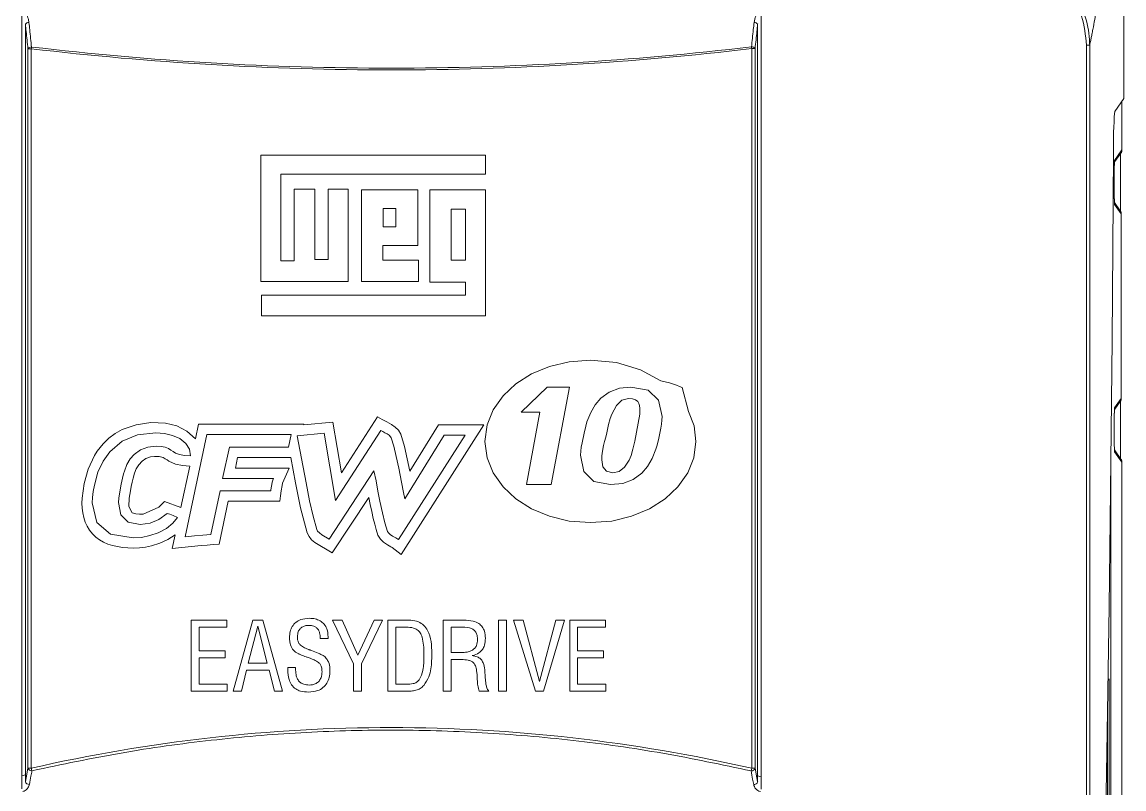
# Model space of a CAD drawing. Header units: millimetres. Extents: x 32696 to 36207, y 16706 to 17911.
# Drawn here: x 35815.4 to 35960.8, y 17546.7 to 17647.9 of the extents above; entities that cross this region are included whole.
import ezdxf

# ---------------------------------------------------------------- set-up
doc = ezdxf.new("R2010")
doc.units = ezdxf.units.MM
doc.header["$LTSCALE"] = 0.1
doc.layers.get('0').update_dxf_attribs({"lineweight": 20})

# ---------------------------------------------------------------- blocks, each defined once
blk = doc.blocks.new('CFW-10')
at = {"lineweight": 9}
for p, q in [((37302.018, 17472.759), (37302.018, 17467.426)), ((37271.968, 17448.594), (37271.968, 17469.748)), ((37292.122, 17469.753), (37292.122, 17448.591)), ((37272.06, 17469.445), (37272.06, 17448.789)), ((37292.03, 17448.786), (37292.03, 17469.45)), ((37272.13, 17468.779), (37272.222, 17468.779)), ((37272.13, 17449.16), (37272.13, 17468.779)), ((37272.222, 17468.779), (37272.222, 17449.16)), ((37291.868, 17468.784), (37291.96, 17468.784)), ((37291.868, 17449.157), (37291.868, 17468.784)), ((37291.96, 17468.784), (37291.96, 17449.157)), ((37300.996, 17445.502), (37300.996, 17468.877)), ((37301.084, 17468.877), (37301.084, 17445.502)), ((37302.018, 17467.426), (37301.767, 17467.07)), ((37284.612, 17465.875), (37278.483, 17465.875)), ((37278.483, 17465.875), (37278.483, 17462.434)), ((37284.612, 17465.362), (37284.612, 17465.875)), ((37301.763, 17465.733), (37301.964, 17466.018)), ((37301.774, 17465.701), (37301.937, 17465.932)), ((37301.927, 17464.35), (37301.927, 17465.917)), ((37279.03, 17465.362), (37284.612, 17465.362)), ((37279.03, 17462.999), (37279.03, 17465.362)), ((37301.755, 17464.856), (37301.755, 17465.413)), ((37301.755, 17465.413), (37301.755, 17465.413)), ((37301.755, 17464.856), (37301.755, 17465.413)), ((37279.955, 17464.951), (37279.39, 17464.951)), ((37279.39, 17464.951), (37279.39, 17462.999)), ((37279.955, 17463.033), (37279.955, 17464.951)), ((37280.862, 17464.951), (37280.315, 17464.951)), ((37280.315, 17464.951), (37280.315, 17463.033)), ((37280.862, 17462.434), (37280.862, 17464.951)), ((37282.763, 17464.934), (37281.222, 17464.934)), ((37281.222, 17464.934), (37281.222, 17462.434)), ((37282.763, 17463.41), (37282.763, 17464.934)), ((37284.612, 17464.934), (37283.088, 17464.934)), ((37283.088, 17464.934), (37283.088, 17462.417)), ((37284.612, 17461.492), (37284.612, 17464.934)), ((37301.755, 17464.856), (37301.755, 17464.856)), ((37301.919, 17464.363), (37301.759, 17464.589)), ((37281.821, 17464.42), (37281.821, 17463.924)), ((37282.164, 17464.42), (37281.821, 17464.42)), ((37282.164, 17463.924), (37282.164, 17464.42)), ((37283.67, 17464.403), (37283.67, 17463.016)), ((37284.064, 17464.403), (37283.67, 17464.403)), ((37284.064, 17463.016), (37284.064, 17464.403)), ((37301.946, 17464.276), (37301.763, 17464.536)), ((37301.946, 17464.276), (37301.946, 17459.243)), ((37281.821, 17463.924), (37282.164, 17463.924)), ((37281.804, 17463.41), (37282.763, 17463.41)), ((37281.804, 17463.016), (37281.804, 17463.41)), ((37279.39, 17462.999), (37279.03, 17462.999)), ((37280.315, 17463.033), (37279.955, 17463.033)), ((37282.78, 17463.016), (37281.804, 17463.016)), ((37282.78, 17462.434), (37282.78, 17463.016)), ((37283.67, 17463.016), (37284.064, 17463.016)), ((37278.483, 17462.434), (37280.862, 17462.434)), ((37281.222, 17462.434), (37282.78, 17462.434)), ((37283.088, 17462.417), (37284.064, 17462.417)), ((37284.064, 17462.417), (37284.064, 17462.057)), ((37284.064, 17462.057), (37278.5, 17462.057)), ((37278.5, 17462.057), (37278.5, 17461.492)), ((37278.5, 17461.492), (37284.612, 17461.492)), ((37286.353, 17460.116), (37285.864, 17459.911)), ((37286.892, 17460.245), (37286.353, 17460.116)), ((37287.471, 17460.291), (37286.892, 17460.245)), ((37288.183, 17460.222), (37287.471, 17460.291)), ((37288.831, 17460.026), (37288.183, 17460.222)), ((37285.864, 17459.911), (37285.438, 17459.64)), ((37289.392, 17459.722), (37288.831, 17460.026)), ((37285.438, 17459.64), (37285.086, 17459.312)), ((37286.288, 17459.554), (37285.577, 17458.871)), ((37286.288, 17459.554), (37286.896, 17459.554)), ((37286.896, 17459.554), (37286.402, 17456.892)), ((37288.258, 17459.52), (37287.983, 17459.418)), ((37288.575, 17459.554), (37288.258, 17459.52)), ((37289.047, 17459.465), (37288.575, 17459.554)), ((37289.33, 17459.199), (37289.047, 17459.465)), ((37289.508, 17459.698), (37289.392, 17459.722)), ((37289.624, 17459.668), (37289.508, 17459.698)), ((37289.737, 17459.636), (37289.624, 17459.668)), ((37289.818, 17459.606), (37289.737, 17459.636)), ((37289.896, 17459.573), (37289.818, 17459.606)), ((37289.974, 17459.537), (37289.896, 17459.573)), ((37290.148, 17458.885), (37289.974, 17459.537)), ((37285.086, 17459.312), (37284.82, 17458.935)), ((37287.749, 17459.248), (37287.601, 17459.073)), ((37287.983, 17459.418), (37287.749, 17459.248)), ((37288.176, 17459.054), (37288.33, 17459.197)), ((37288.33, 17459.197), (37288.511, 17459.244)), ((37288.511, 17459.244), (37288.616, 17459.235)), ((37288.616, 17459.235), (37288.698, 17459.206)), ((37288.698, 17459.206), (37288.759, 17459.157)), ((37288.759, 17459.157), (37288.788, 17459.108)), ((37288.788, 17459.108), (37288.759, 17459.157)), ((37289.424, 17458.754), (37289.33, 17459.199)), ((37301.763, 17458.983), (37301.946, 17459.243)), ((37301.927, 17457.602), (37301.927, 17459.169)), ((37284.82, 17458.935), (37284.652, 17458.519)), ((37285.577, 17458.871), (37286.092, 17458.871)), ((37286.092, 17458.871), (37285.724, 17456.892)), ((37287.476, 17458.857), (37287.374, 17458.602)), ((37287.601, 17459.073), (37287.476, 17458.857)), ((37288.049, 17458.815), (37288.176, 17459.054)), ((37288.788, 17459.108), (37288.806, 17459.047)), ((37288.806, 17459.047), (37288.788, 17459.108)), ((37288.806, 17459.047), (37288.814, 17458.973)), ((37288.814, 17458.973), (37288.814, 17458.812)), ((37290.297, 17458.492), (37290.148, 17458.885)), ((37301.774, 17458.951), (37301.919, 17459.156)), ((37275.478, 17458.585), (37275.079, 17458.527)), ((37275.882, 17458.569), (37275.478, 17458.585)), ((37276.19, 17458.492), (37275.882, 17458.569)), ((37280.441, 17458.595), (37279.654, 17458.525)), ((37280.677, 17457.217), (37280.441, 17458.595)), ((37281.662, 17458.739), (37280.677, 17457.217)), ((37281.789, 17458.671), (37281.662, 17458.739)), ((37281.917, 17458.601), (37281.789, 17458.671)), ((37282.044, 17458.53), (37281.917, 17458.601)), ((37287.374, 17458.602), (37287.344, 17458.488)), ((37287.964, 17458.53), (37288.009, 17458.699)), ((37288.009, 17458.699), (37288.049, 17458.815)), ((37288.814, 17458.812), (37288.678, 17458.082)), ((37289.408, 17458.539), (37289.42, 17458.647)), ((37289.42, 17458.647), (37289.424, 17458.754)), ((37301.755, 17458.106), (37301.755, 17458.663)), ((37301.755, 17458.663), (37301.755, 17458.663)), ((37301.755, 17458.106), (37301.755, 17458.663)), ((37274.509, 17458.285), (37274.338, 17458.157)), ((37274.698, 17458.394), (37274.509, 17458.285)), ((37275.079, 17458.527), (37274.698, 17458.394)), ((37275.614, 17458.307), (37275.116, 17458.249)), ((37275.857, 17458.29), (37275.614, 17458.307)), ((37276.076, 17458.236), (37275.857, 17458.29)), ((37276.467, 17458.353), (37276.19, 17458.492)), ((37277.011, 17458.262), (37276.42, 17455.471)), ((37276.699, 17458.138), (37276.467, 17458.353)), ((37276.784, 17458.542), (37276.699, 17458.138)), ((37279.657, 17458.542), (37276.784, 17458.542)), ((37279.313, 17458.262), (37277.011, 17458.262)), ((37279.24, 17457.915), (37279.313, 17458.262)), ((37280.209, 17458.293), (37279.475, 17458.227)), ((37279.654, 17458.525), (37279.657, 17458.542)), ((37279.657, 17458.542), (37279.654, 17458.525)), ((37280.522, 17456.461), (37280.209, 17458.293)), ((37281.756, 17458.37), (37280.522, 17456.461)), ((37281.812, 17458.34), (37281.756, 17458.37)), ((37281.756, 17458.37), (37281.812, 17458.34)), ((37281.867, 17458.308), (37281.812, 17458.34)), ((37281.812, 17458.34), (37281.867, 17458.308)), ((37281.923, 17458.276), (37281.867, 17458.308)), ((37281.867, 17458.308), (37281.923, 17458.276)), ((37281.979, 17458.238), (37281.923, 17458.276)), ((37282.149, 17458.459), (37282.044, 17458.53)), ((37282.234, 17458.375), (37282.149, 17458.459)), ((37282.299, 17458.267), (37282.234, 17458.375)), ((37282.398, 17457.935), (37282.299, 17458.267)), ((37282.312, 17454.986), (37284.56, 17458.525)), ((37283.324, 17458.525), (37282.543, 17457.257)), ((37284.56, 17458.525), (37283.324, 17458.525)), ((37284.652, 17458.519), (37284.594, 17458.073)), ((37287.3, 17458.298), (37287.242, 17458.031)), ((37287.344, 17458.488), (37287.3, 17458.298)), ((37287.885, 17458.19), (37287.913, 17458.308)), ((37287.913, 17458.308), (37287.964, 17458.53)), ((37289.331, 17458.16), (37289.388, 17458.428)), ((37289.388, 17458.428), (37289.408, 17458.539)), ((37290.348, 17458.073), (37290.297, 17458.492)), ((37274.18, 17458.007), (37274.096, 17457.906)), ((37274.338, 17458.157), (37274.18, 17458.007)), ((37274.698, 17458.076), (37274.359, 17457.786)), ((37275.116, 17458.249), (37274.698, 17458.076)), ((37276.271, 17458.148), (37276.076, 17458.236)), ((37276.438, 17458.015), (37276.271, 17458.148)), ((37276.537, 17457.859), (37276.438, 17458.015)), ((37279.475, 17458.227), (37279.513, 17458.034)), ((37279.513, 17458.034), (37279.593, 17457.605)), ((37282.017, 17458.2), (37281.979, 17458.238)), ((37282.038, 17458.165), (37282.017, 17458.2)), ((37282.017, 17458.2), (37282.038, 17458.165)), ((37282.108, 17457.939), (37282.038, 17458.165)), ((37282.239, 17455.394), (37284.05, 17458.245)), ((37283.48, 17458.245), (37282.409, 17456.507)), ((37284.05, 17458.245), (37283.48, 17458.245)), ((37284.594, 17458.073), (37284.652, 17457.628)), ((37287.242, 17458.031), (37287.221, 17457.916)), ((37287.801, 17457.809), (37287.829, 17457.957)), ((37287.829, 17457.957), (37287.857, 17458.073)), ((37287.857, 17458.073), (37287.885, 17458.19)), ((37288.678, 17458.082), (37288.628, 17457.863)), ((37289.256, 17457.863), (37289.287, 17457.972)), ((37289.287, 17457.972), (37289.331, 17458.16)), ((37290.29, 17457.628), (37290.348, 17458.073)), ((37301.755, 17458.106), (37301.755, 17458.106)), ((37273.948, 17457.69), (37273.777, 17457.319)), ((37274.02, 17457.801), (37273.948, 17457.69)), ((37274.096, 17457.906), (37274.02, 17457.801)), ((37274.359, 17457.786), (37274.179, 17457.531)), ((37274.919, 17457.592), (37275.026, 17457.716)), ((37275.026, 17457.716), (37275.197, 17457.842)), ((37275.197, 17457.842), (37275.398, 17457.917)), ((37275.398, 17457.917), (37275.631, 17457.942)), ((37275.471, 17457.647), (37275.585, 17457.662)), ((37275.585, 17457.662), (37275.712, 17457.661)), ((37275.631, 17457.942), (37275.764, 17457.935)), ((37275.712, 17457.661), (37275.822, 17457.633)), ((37275.764, 17457.935), (37275.874, 17457.913)), ((37275.874, 17457.913), (37275.961, 17457.876)), ((37275.961, 17457.876), (37276.026, 17457.835)), ((37276.026, 17457.835), (37276.09, 17457.793)), ((37276.09, 17457.793), (37276.153, 17457.751)), ((37276.153, 17457.751), (37276.262, 17457.712)), ((37276.262, 17457.712), (37276.4, 17457.688)), ((37276.4, 17457.688), (37276.566, 17457.678)), ((37276.566, 17457.678), (37276.537, 17457.859)), ((37277.439, 17457.059), (37277.624, 17457.915)), ((37277.624, 17457.915), (37279.24, 17457.915)), ((37282.176, 17457.664), (37282.108, 17457.939)), ((37282.242, 17457.341), (37282.176, 17457.664)), ((37282.476, 17457.598), (37282.398, 17457.935)), ((37287.208, 17457.803), (37287.203, 17457.692)), ((37287.203, 17457.692), (37287.294, 17457.247)), ((37287.221, 17457.916), (37287.208, 17457.803)), ((37287.778, 17457.573), (37287.784, 17457.681)), ((37287.784, 17457.681), (37287.801, 17457.809)), ((37288.576, 17457.688), (37288.523, 17457.556)), ((37288.628, 17457.863), (37288.576, 17457.688)), ((37289.153, 17457.603), (37289.256, 17457.863)), ((37301.937, 17457.587), (37301.759, 17457.839)), ((37301.964, 17457.501), (37301.763, 17457.786)), ((37274.179, 17457.531), (37274.04, 17457.23)), ((37274.759, 17457.261), (37274.83, 17457.44)), ((37274.83, 17457.44), (37274.919, 17457.592)), ((37275.084, 17457.321), (37275.152, 17457.436)), ((37275.152, 17457.436), (37275.242, 17457.533)), ((37275.242, 17457.533), (37275.346, 17457.602)), ((37275.346, 17457.602), (37275.471, 17457.647)), ((37275.822, 17457.633), (37275.873, 17457.6)), ((37275.873, 17457.6), (37275.822, 17457.633)), ((37275.873, 17457.6), (37275.924, 17457.567)), ((37275.924, 17457.567), (37275.873, 17457.6)), ((37275.924, 17457.567), (37275.974, 17457.534)), ((37275.974, 17457.534), (37275.924, 17457.567)), ((37275.974, 17457.534), (37276.151, 17457.452)), ((37276.151, 17457.452), (37276.347, 17457.411)), ((37276.542, 17457.399), (37276.302, 17456.265)), ((37276.347, 17457.411), (37276.542, 17457.399)), ((37277.786, 17457.339), (37277.849, 17457.635)), ((37277.849, 17457.635), (37279.303, 17457.635)), ((37279.303, 17457.635), (37279.429, 17456.946)), ((37279.593, 17457.605), (37279.715, 17456.941)), ((37282.543, 17457.257), (37282.476, 17457.598)), ((37284.652, 17457.628), (37284.82, 17457.212)), ((37287.811, 17457.375), (37287.778, 17457.573)), ((37287.911, 17457.257), (37287.811, 17457.375)), ((37288.402, 17457.368), (37288.254, 17457.255)), ((37288.523, 17457.556), (37288.402, 17457.368)), ((37288.875, 17457.205), (37289.026, 17457.384)), ((37289.026, 17457.384), (37289.153, 17457.603)), ((37290.122, 17457.212), (37290.29, 17457.628)), ((37301.66, 17457.43), (37301.66, 17415.392)), ((37301.964, 17457.498), (37301.964, 17457.501)), ((37273.777, 17457.319), (37273.664, 17456.926)), ((37274.04, 17457.23), (37273.942, 17456.882)), ((37274.675, 17456.903), (37274.711, 17457.071)), ((37274.711, 17457.071), (37274.739, 17457.19)), ((37274.739, 17457.19), (37274.759, 17457.261)), ((37274.972, 17456.957), (37274.998, 17457.073)), ((37274.998, 17457.073), (37275.035, 17457.201)), ((37275.035, 17457.201), (37275.084, 17457.321)), ((37278.826, 17457.059), (37277.439, 17457.059)), ((37279.254, 17457.339), (37277.786, 17457.339)), ((37278.808, 17457.015), (37278.826, 17457.059)), ((37278.826, 17457.059), (37278.808, 17457.015)), ((37279.076, 17456.932), (37279.254, 17457.339)), ((37280.341, 17455.408), (37281.567, 17457.272)), ((37281.567, 17457.272), (37281.622, 17456.994)), ((37282.315, 17456.959), (37282.242, 17457.341)), ((37284.82, 17457.212), (37285.086, 17456.835)), ((37287.294, 17457.247), (37287.566, 17456.98)), ((37288.078, 17457.217), (37287.911, 17457.257)), ((37288.254, 17457.255), (37288.078, 17457.217)), ((37288.634, 17457.031), (37288.875, 17457.205)), ((37289.856, 17456.835), (37290.122, 17457.212)), ((37273.664, 17456.926), (37273.607, 17456.52)), ((37273.942, 17456.882), (37273.909, 17456.704)), ((37274.633, 17456.693), (37274.675, 17456.903)), ((37274.924, 17456.725), (37274.948, 17456.841)), ((37274.948, 17456.841), (37274.972, 17456.957)), ((37278.756, 17456.745), (37278.765, 17456.804)), ((37278.765, 17456.804), (37278.756, 17456.745)), ((37278.765, 17456.804), (37278.781, 17456.899)), ((37278.781, 17456.899), (37278.793, 17456.962)), ((37278.793, 17456.962), (37278.781, 17456.899)), ((37278.793, 17456.962), (37278.808, 17457.015)), ((37279.037, 17456.728), (37279.06, 17456.87)), ((37279.06, 17456.87), (37279.064, 17456.891)), ((37279.064, 17456.891), (37279.06, 17456.87)), ((37279.064, 17456.891), (37279.07, 17456.911)), ((37279.07, 17456.911), (37279.076, 17456.932)), ((37279.429, 17456.946), (37279.567, 17456.26)), ((37279.715, 17456.941), (37279.811, 17456.454)), ((37281.622, 17456.994), (37281.676, 17456.715)), ((37282.37, 17456.681), (37282.315, 17456.959)), ((37285.086, 17456.835), (37285.438, 17456.507)), ((37285.724, 17456.892), (37286.402, 17456.892)), ((37287.566, 17456.98), (37288.02, 17456.892)), ((37288.02, 17456.892), (37288.349, 17456.926)), ((37288.349, 17456.926), (37288.634, 17457.031)), ((37289.504, 17456.507), (37289.856, 17456.835)), ((37273.607, 17456.52), (37273.604, 17456.387)), ((37273.889, 17456.541), (37273.883, 17456.392)), ((37273.909, 17456.704), (37273.889, 17456.541)), ((37274.599, 17456.406), (37274.607, 17456.527)), ((37274.607, 17456.527), (37274.633, 17456.693)), ((37274.885, 17456.296), (37274.888, 17456.523)), ((37274.888, 17456.523), (37274.924, 17456.725)), ((37277.116, 17455.533), (37277.368, 17456.722)), ((37277.368, 17456.722), (37278.753, 17456.722)), ((37278.753, 17456.722), (37278.756, 17456.745)), ((37278.756, 17456.745), (37278.753, 17456.722)), ((37279.003, 17456.442), (37279.019, 17456.585)), ((37279.019, 17456.585), (37279.037, 17456.728)), ((37279.811, 17456.454), (37279.908, 17456.031)), ((37280.429, 17455.032), (37281.424, 17456.546)), ((37281.424, 17456.546), (37281.463, 17456.352)), ((37281.676, 17456.715), (37281.731, 17456.438)), ((37282.409, 17456.507), (37282.37, 17456.681)), ((37285.438, 17456.507), (37285.864, 17456.236)), ((37289.078, 17456.236), (37289.504, 17456.507)), ((37273.604, 17456.387), (37273.61, 17456.255)), ((37273.61, 17456.255), (37273.624, 17456.122)), ((37273.883, 17456.392), (37274.007, 17455.863)), ((37274.664, 17456.072), (37274.599, 17456.406)), ((37274.976, 17456.128), (37274.885, 17456.296)), ((37275.696, 17456.281), (37275.268, 17456.088)), ((37275.852, 17456.429), (37275.696, 17456.281)), ((37276.302, 17456.265), (37275.852, 17456.429)), ((37277.346, 17455.269), (37277.594, 17456.442)), ((37277.594, 17456.442), (37279.003, 17456.442)), ((37279.567, 17456.26), (37279.742, 17455.582)), ((37281.463, 17456.352), (37281.504, 17456.159)), ((37281.504, 17456.159), (37281.547, 17455.967)), ((37281.731, 17456.438), (37281.798, 17456.123)), ((37285.864, 17456.236), (37286.353, 17456.031)), ((37288.589, 17456.031), (37289.078, 17456.236)), ((37273.624, 17456.122), (37273.651, 17455.994)), ((37273.651, 17455.994), (37273.692, 17455.873)), ((37273.692, 17455.873), (37273.745, 17455.757)), ((37274.007, 17455.863), (37274.38, 17455.545)), ((37274.861, 17455.871), (37274.664, 17456.072)), ((37275.19, 17455.804), (37274.861, 17455.871)), ((37275.069, 17456.095), (37274.976, 17456.128)), ((37275.168, 17456.085), (37275.069, 17456.095)), ((37275.268, 17456.088), (37275.168, 17456.085)), ((37275.704, 17455.94), (37275.46, 17455.838)), ((37275.923, 17456.11), (37275.704, 17455.94)), ((37275.998, 17456.084), (37275.923, 17456.11)), ((37276.095, 17456.047), (37275.998, 17456.084)), ((37276.085, 17455.84), (37276.212, 17455.999)), ((37276.212, 17455.999), (37276.095, 17456.047)), ((37279.908, 17456.031), (37280.007, 17455.672)), ((37281.547, 17455.967), (37281.586, 17455.815)), ((37281.798, 17456.123), (37281.867, 17455.849)), ((37286.353, 17456.031), (37286.892, 17455.901)), ((37286.892, 17455.901), (37287.471, 17455.856)), ((37287.471, 17455.856), (37288.05, 17455.901)), ((37288.05, 17455.901), (37288.589, 17456.031)), ((37273.745, 17455.757), (37273.811, 17455.65)), ((37273.811, 17455.65), (37273.89, 17455.552)), ((37273.89, 17455.552), (37273.981, 17455.464)), ((37275.46, 17455.838), (37275.19, 17455.804)), ((37275.453, 17455.503), (37275.68, 17455.582)), ((37275.68, 17455.582), (37275.907, 17455.701)), ((37275.907, 17455.701), (37276.085, 17455.84)), ((37279.742, 17455.582), (37279.796, 17455.476)), ((37280.007, 17455.672), (37280.031, 17455.625)), ((37280.031, 17455.625), (37280.007, 17455.672)), ((37280.031, 17455.625), (37280.077, 17455.574)), ((37280.077, 17455.574), (37280.146, 17455.523)), ((37281.586, 17455.815), (37281.628, 17455.665)), ((37281.628, 17455.665), (37281.674, 17455.515)), ((37281.867, 17455.849), (37281.936, 17455.613)), ((37281.936, 17455.613), (37281.96, 17455.575)), ((37281.96, 17455.575), (37281.936, 17455.613)), ((37281.96, 17455.575), (37282.007, 17455.535)), ((37273.981, 17455.464), (37274.082, 17455.388)), ((37274.082, 17455.388), (37274.192, 17455.324)), ((37274.192, 17455.324), (37274.31, 17455.271)), ((37274.31, 17455.271), (37274.435, 17455.229)), ((37274.38, 17455.545), (37275.002, 17455.439)), ((37275.002, 17455.439), (37275.227, 17455.455)), ((37275.227, 17455.455), (37275.453, 17455.503)), ((37275.496, 17455.224), (37275.724, 17455.298)), ((37275.724, 17455.298), (37275.943, 17455.397)), ((37275.943, 17455.397), (37276.146, 17455.526)), ((37276.146, 17455.526), (37276.067, 17455.152)), ((37276.42, 17455.471), (37276.669, 17455.496)), ((37276.669, 17455.496), (37276.901, 17455.517)), ((37276.901, 17455.517), (37277.116, 17455.533)), ((37277.018, 17455.245), (37277.182, 17455.257)), ((37277.182, 17455.257), (37277.346, 17455.269)), ((37279.796, 17455.476), (37279.867, 17455.389)), ((37279.867, 17455.389), (37279.958, 17455.311)), ((37279.958, 17455.311), (37280.429, 17455.032)), ((37280.146, 17455.523), (37280.341, 17455.408)), ((37281.674, 17455.515), (37281.741, 17455.403)), ((37281.741, 17455.403), (37281.828, 17455.32)), ((37281.828, 17455.32), (37281.936, 17455.249)), ((37282.007, 17455.535), (37282.076, 17455.492)), ((37282.076, 17455.492), (37282.164, 17455.441)), ((37282.164, 17455.441), (37282.218, 17455.408)), ((37282.218, 17455.408), (37282.164, 17455.441)), ((37282.218, 17455.408), (37282.239, 17455.394)), ((37282.239, 17455.394), (37282.218, 17455.408)), ((37274.435, 17455.229), (37274.706, 17455.176)), ((37274.706, 17455.176), (37275, 17455.159)), ((37275, 17455.159), (37275.168, 17455.168)), ((37275.168, 17455.168), (37275.332, 17455.19)), ((37275.332, 17455.19), (37275.496, 17455.224)), ((37276.067, 17455.152), (37276.329, 17455.18)), ((37276.329, 17455.18), (37276.592, 17455.207)), ((37276.592, 17455.207), (37276.855, 17455.232)), ((37276.855, 17455.232), (37277.018, 17455.245)), ((37281.936, 17455.249), (37281.98, 17455.224)), ((37281.98, 17455.224), (37281.936, 17455.249)), ((37281.98, 17455.224), (37282.023, 17455.199)), ((37282.023, 17455.199), (37281.98, 17455.224)), ((37282.023, 17455.199), (37282.065, 17455.174)), ((37282.065, 17455.174), (37282.023, 17455.199)), ((37282.065, 17455.174), (37282.312, 17454.986)), ((37277.555, 17453.2), (37276.581, 17453.2)), ((37276.581, 17453.2), (37276.581, 17451.259)), ((37277.555, 17453.008), (37277.555, 17453.2)), ((37278.259, 17453.2), (37277.73, 17451.259)), ((37278.535, 17453.2), (37278.259, 17453.2)), ((37279.072, 17451.259), (37278.535, 17453.2)), ((37280.437, 17453.2), (37281.012, 17452.01)), ((37280.701, 17453.2), (37280.437, 17453.2)), ((37281.124, 17452.245), (37280.701, 17453.2)), ((37281.568, 17453.2), (37281.124, 17452.245)), ((37281.228, 17452.01), (37281.803, 17453.2)), ((37281.803, 17453.2), (37281.568, 17453.2)), ((37282.507, 17453.2), (37281.946, 17453.2)), ((37281.946, 17453.2), (37281.946, 17451.259)), ((37284.011, 17453.2), (37283.455, 17453.2)), ((37283.455, 17453.2), (37283.455, 17451.259)), ((37284.965, 17453.2), (37284.965, 17451.259)), ((37285.18, 17453.2), (37284.965, 17453.2)), ((37285.18, 17451.259), (37285.18, 17453.2)), ((37285.372, 17453.2), (37285.971, 17451.259)), ((37285.632, 17453.2), (37285.372, 17453.2)), ((37286.078, 17451.528), (37285.632, 17453.2)), ((37286.528, 17453.2), (37286.078, 17451.528)), ((37286.186, 17451.259), (37286.761, 17453.2)), ((37286.761, 17453.2), (37286.528, 17453.2)), ((37287.879, 17453.2), (37286.905, 17453.2)), ((37286.905, 17453.2), (37286.905, 17451.259)), ((37287.879, 17453.008), (37287.879, 17453.2)), ((37276.796, 17453.008), (37277.555, 17453.008)), ((37276.796, 17452.361), (37276.796, 17453.008)), ((37278.14, 17452.026), (37278.398, 17453.034)), ((37278.398, 17453.034), (37278.656, 17452.026)), ((37282.162, 17451.451), (37282.162, 17453.008)), ((37282.162, 17453.008), (37282.446, 17453.008)), ((37283.671, 17452.313), (37283.671, 17453.008)), ((37283.671, 17453.008), (37283.982, 17453.008)), ((37287.12, 17453.008), (37287.879, 17453.008)), ((37287.12, 17452.361), (37287.12, 17453.008)), ((37280.102, 17452.717), (37280.102, 17452.697)), ((37280.102, 17452.697), (37280.314, 17452.697)), ((37277.505, 17452.361), (37276.796, 17452.361)), ((37277.505, 17452.17), (37277.505, 17452.361)), ((37283.94, 17452.313), (37283.671, 17452.313)), ((37287.829, 17452.361), (37287.12, 17452.361)), ((37287.829, 17452.17), (37287.829, 17452.361)), ((37276.796, 17451.451), (37276.796, 17452.17)), ((37276.796, 17452.17), (37277.505, 17452.17)), ((37278.656, 17452.026), (37278.14, 17452.026)), ((37281.012, 17452.01), (37281.012, 17451.259)), ((37281.228, 17451.259), (37281.228, 17452.01)), ((37283.671, 17451.259), (37283.671, 17452.122)), ((37283.671, 17452.122), (37283.953, 17452.122)), ((37287.12, 17452.17), (37287.829, 17452.17)), ((37287.12, 17451.451), (37287.12, 17452.17)), ((37277.95, 17451.259), (37278.091, 17451.834)), ((37278.091, 17451.834), (37278.705, 17451.834)), ((37278.705, 17451.834), (37278.853, 17451.259)), ((37279.431, 17451.906), (37279.219, 17451.906)), ((37279.431, 17451.835), (37279.431, 17451.906)), ((37277.563, 17451.451), (37276.796, 17451.451)), ((37277.563, 17451.259), (37277.563, 17451.451)), ((37282.454, 17451.451), (37282.162, 17451.451)), ((37287.887, 17451.451), (37287.12, 17451.451)), ((37287.887, 17451.259), (37287.887, 17451.451)), ((37301.617, 17415.926), (37301.617, 17451.598)), ((37301.617, 17415.923), (37301.617, 17451.598)), ((37276.581, 17451.259), (37277.563, 17451.259)), ((37277.73, 17451.259), (37277.95, 17451.259)), ((37278.853, 17451.259), (37279.072, 17451.259)), ((37281.012, 17451.259), (37281.228, 17451.259)), ((37281.946, 17451.259), (37282.458, 17451.259)), ((37283.455, 17451.259), (37283.671, 17451.259)), ((37284.438, 17451.259), (37284.701, 17451.259)), ((37284.965, 17451.259), (37285.18, 17451.259)), ((37285.971, 17451.259), (37286.186, 17451.259)), ((37286.905, 17451.259), (37287.887, 17451.259)), ((37301.574, 17450.905), (37301.574, 17416.501)), ((37271.968, 17448.954), (37272.06, 17448.976)), ((37272.13, 17449.16), (37272.222, 17449.16)), ((37291.868, 17449.157), (37291.96, 17449.157)), ((37292.03, 17448.951), (37292.122, 17448.926))]:
    blk.add_line(p, q, dxfattribs=at)
at = {"lineweight": 9, "flags": 128}
for points in [[(37301.732, 17465.932), (37301.715, 17463.363), (37301.694, 17460.834), (37301.67, 17458.353), (37301.643, 17455.926), (37301.613, 17453.56), (37301.58, 17451.261), (37301.543, 17449.036), (37301.504, 17446.891), (37301.463, 17444.831), (37301.418, 17442.862), (37301.372, 17440.99), (37301.322, 17439.219), (37301.271, 17437.555), (37301.218, 17436.002)], [(37301.937, 17465.932), (37301.937, 17465.932), (37301.937, 17465.932), (37301.937, 17465.932), (37301.937, 17465.932), (37301.937, 17465.932), (37301.937, 17465.932), (37301.96, 17465.984), (37301.962, 17465.995)], [(37272.06, 17448.789), (37272.082, 17448.902), (37272.13, 17449.16)], [(37291.96, 17449.157), (37292.009, 17448.9), (37292.03, 17448.786)]]:
    blk.add_lwpolyline(points, dxfattribs=at)
at = {"lineweight": 9}
for centre, radius, start, end in [((37272.154, 17469.377), 0.116, 87.5585, 143.5866), ((37291.937, 17469.381), 0.116, 36.4427, 92.433), ((37272.224, 17468.711), 0.116, 87.5836, 143.6679), ((37273.642, 17468.614), 1.429, 171.4453, 173.3512), ((37290.46, 17468.62), 1.418, 6.6412, 8.5623), ((37291.867, 17468.715), 0.116, 36.3304, 92.4182), ((37313.218, 17466.153), 11.488, 175.4181, 181.0988), ((37301.814, 17466.018), 0.15, 324.7981, 0.0092), ((37301.814, 17457.501), 0.15, 359.9815, 35.2113), ((37272.233, 17449.2), 0.11, 201.1832, 273.8785), ((37273.436, 17449.431), 1.243, 192.579, 195.8962), ((37290.647, 17449.43), 1.251, 344.1145, 347.4103), ((37291.858, 17449.197), 0.11, 266.115, 338.8234), ((37272.162, 17448.828), 0.11, 201.2021, 273.9522), ((37291.928, 17448.825), 0.11, 266.0432, 338.8025)]:
    blk.add_arc(centre, radius, start, end, dxfattribs=at)
for centre, major_axis, start_param, end_param in [((37301.796, 17464.276), (0.087, -0.123), 0.955389, 1.570796), ((37301.796, 17459.243), (-0.087, -0.123), 1.570796, 2.186203)]:
    blk.add_ellipse(centre, major_axis=major_axis, ratio=0.999087, start_param=start_param, end_param=end_param, dxfattribs=at)
for points, knots in [([(37301.906, 17472.759), (37301.901, 17472.754), (37301.889, 17472.743), (37301.872, 17472.721), (37301.855, 17472.693), (37301.838, 17472.659), (37301.82, 17472.621), (37301.792, 17472.55), (37301.751, 17472.427), (37301.7, 17472.235), (37301.648, 17472.007), (37301.597, 17471.759), (37301.545, 17471.482), (37301.476, 17471.096), (37301.403, 17470.652), (37301.334, 17470.24), (37301.282, 17469.926), (37301.235, 17469.654), (37301.192, 17469.416), (37301.159, 17469.24), (37301.135, 17469.116), (37301.11, 17468.995), (37301.093, 17468.919), (37301.084, 17468.877)], [0, 0, 0, 0, 0.020564, 0.041269, 0.062116, 0.083108, 0.104244, 0.125525, 0.186841, 0.251061, 0.311866, 0.376602, 0.436229, 0.5021, 0.627468, 0.706368, 0.752666, 0.819118, 0.877679, 0.909531, 0.940139, 0.966856, 1, 1, 1, 1]), ([(37300.996, 17468.877), (37300.97, 17469.146), (37300.918, 17469.684), (37300.508, 17470.395), (37300.042, 17470.819), (37299.729, 17470.982), (37299.651, 17471.023)], [0, 0, 0, 0, 0.301244, 0.602255, 0.900474, 1, 1, 1, 1]), ([(37299.684, 17471.112), (37299.765, 17471.069), (37300.09, 17470.9), (37300.58, 17470.458), (37300.966, 17469.759), (37301.076, 17469.212), (37301.084, 17468.925), (37301.084, 17468.877), (37301.084, 17468.877)], [0, 0, 0, 0, 0.099421, 0.39744, 0.698303, 0.945209, 0.999983, 1, 1, 1, 1]), ([(37271.975, 17469.795), (37271.987, 17469.792), (37272.016, 17469.786), (37272.061, 17469.751), (37272.117, 17469.674), (37272.147, 17469.581), (37272.156, 17469.511), (37272.158, 17469.492)], [0, 0, 0, 0, 0.091049, 0.212626, 0.422378, 0.841405, 1, 1, 1, 1]), ([(37291.932, 17469.497), (37291.942, 17469.556), (37291.958, 17469.648), (37292.017, 17469.744), (37292.066, 17469.784), (37292.095, 17469.796), (37292.112, 17469.799), (37292.116, 17469.799)], [0, 0, 0, 0, 0.49087, 0.771881, 0.873049, 0.975044, 1, 1, 1, 1]), ([(37272.13, 17468.779), (37272.114, 17468.936), (37272.097, 17469.092), (37272.081, 17469.249), (37272.074, 17469.314), (37272.067, 17469.38), (37272.06, 17469.445)], [0, 0, 0, 0, 0.0010685, 0.0010685, 0.0010685, 0.001515914, 0.001515914, 0.001515914, 0.001515914]), ([(37272.158, 17469.492), (37272.165, 17469.427), (37272.189, 17469.205), (37272.212, 17468.983), (37272.229, 17468.826)], [0, 0, 0, 0, 0.295156, 1, 1, 1, 1]), ([(37291.862, 17468.831), (37291.879, 17468.987), (37291.902, 17469.209), (37291.925, 17469.431), (37291.932, 17469.497)], [0, 0, 0, 0, 0.704823, 1, 1, 1, 1]), ([(37292.03, 17469.45), (37292.024, 17469.384), (37292, 17469.162), (37291.977, 17468.94), (37291.96, 17468.784)], [0, 0, 0, 0, 0.295179, 1, 1, 1, 1]), ([(37291.868, 17468.784), (37288.609, 17468.397), (37285.334, 17468.203), (37278.757, 17468.201), (37275.482, 17468.394), (37272.222, 17468.779)], [0, 0, 0, 0, 0.5, 0.5, 1, 1, 1, 1]), ([(37272.229, 17468.826), (37275.486, 17468.442), (37278.759, 17468.248), (37285.332, 17468.25), (37288.604, 17468.444), (37291.862, 17468.831)], [0, 0, 0, 0, 0.5, 0.5, 1, 1, 1, 1]), ([(37300.996, 17468.877), (37301.02, 17468.877), (37301.042, 17468.877), (37301.074, 17468.877), (37301.084, 17468.877), (37301.084, 17468.877)], [0, 0, 0, 0, 0.5, 0.5, 1, 1, 1, 1]), ([(37301.964, 17466.018), (37301.964, 17466.019), (37301.964, 17466.02), (37301.965, 17466.025), (37301.965, 17466.033), (37301.965, 17466.055), (37301.964, 17466.256), (37301.965, 17466.688), (37301.965, 17467.109), (37301.965, 17467.351)], [0, 0, 0, 0, 0.007373, 0.014718, 0.022654, 0.029372, 0.065946, 0.463164, 1, 1, 1, 1]), ([(37301.755, 17465.413), (37301.755, 17465.433), (37301.755, 17465.488), (37301.756, 17465.576), (37301.758, 17465.66), (37301.76, 17465.719), (37301.762, 17465.728), (37301.763, 17465.733)], [0, 0, 0, 0, 0.12142, 0.339055, 0.560023, 0.779947, 1, 1, 1, 1]), ([(37301.755, 17465.429), (37301.755, 17465.451), (37301.755, 17465.512), (37301.757, 17465.604), (37301.758, 17465.673), (37301.76, 17465.706), (37301.76, 17465.707), (37301.76, 17465.708)], [0, 0, 0, 0, 0.161633, 0.446932, 0.73559, 0.913651, 1, 1, 1, 1]), ([(37301.761, 17464.56), (37301.761, 17464.56), (37301.761, 17464.559), (37301.76, 17464.565), (37301.759, 17464.583), (37301.757, 17464.632), (37301.756, 17464.717), (37301.755, 17464.801), (37301.755, 17464.851), (37301.755, 17464.862)], [0, 0, 0, 0, 0.002095, 0.07322, 0.197223, 0.401276, 0.651578, 0.919698, 1, 1, 1, 1]), ([(37301.763, 17464.536), (37301.762, 17464.537), (37301.761, 17464.543), (37301.759, 17464.579), (37301.757, 17464.651), (37301.755, 17464.748), (37301.755, 17464.82), (37301.755, 17464.856)], [0, 0, 0, 0, 0.121532, 0.339154, 0.560122, 0.779992, 1, 1, 1, 1]), ([(37301.755, 17458.663), (37301.755, 17458.683), (37301.755, 17458.738), (37301.756, 17458.826), (37301.758, 17458.91), (37301.76, 17458.969), (37301.762, 17458.978), (37301.763, 17458.983)], [0, 0, 0, 0, 0.121419, 0.339052, 0.560042, 0.779948, 1, 1, 1, 1]), ([(37301.755, 17458.679), (37301.755, 17458.701), (37301.755, 17458.762), (37301.757, 17458.854), (37301.758, 17458.923), (37301.76, 17458.956), (37301.76, 17458.957), (37301.76, 17458.958)], [0, 0, 0, 0, 0.161602, 0.446912, 0.73558, 0.913648, 1, 1, 1, 1]), ([(37301.763, 17457.786), (37301.762, 17457.787), (37301.761, 17457.793), (37301.759, 17457.829), (37301.757, 17457.901), (37301.755, 17457.998), (37301.755, 17458.07), (37301.755, 17458.106)], [0, 0, 0, 0, 0.121533, 0.339158, 0.560147, 0.78002, 1, 1, 1, 1]), ([(37301.964, 17457.507), (37301.964, 17457.508), (37301.964, 17457.511), (37301.963, 17457.518), (37301.961, 17457.532), (37301.956, 17457.55), (37301.95, 17457.563), (37301.946, 17457.572)], [0, 0, 0, 0, 0.022493, 0.164278, 0.369049, 0.597359, 1, 1, 1, 1]), ([(37301.965, 17440.489), (37301.965, 17440.589), (37301.965, 17441.089), (37301.965, 17443.189), (37301.965, 17446.372), (37301.965, 17449.945), (37301.965, 17452.448), (37301.965, 17454.121), (37301.965, 17455.24), (37301.965, 17455.989), (37301.965, 17456.49), (37301.965, 17456.825), (37301.965, 17457.048), (37301.965, 17457.198), (37301.965, 17457.298), (37301.965, 17457.365), (37301.965, 17457.41), (37301.965, 17457.445), (37301.965, 17457.469), (37301.965, 17457.486), (37301.965, 17457.494), (37301.964, 17457.497), (37301.964, 17457.498)], [0, 0, 0, 0, 0.017629, 0.088146, 0.370213, 0.578694, 0.718125, 0.811376, 0.873741, 0.91545, 0.943345, 0.962001, 0.974478, 0.982823, 0.988404, 0.992136, 0.994632, 0.996301, 0.998258, 0.99879, 0.999418, 1, 1, 1, 1]), ([(37279.803, 17453.248), (37279.724, 17453.242), (37279.594, 17453.233), (37279.434, 17453.144), (37279.333, 17453.029), (37279.272, 17452.881), (37279.267, 17452.775), (37279.263, 17452.718)], [0, 0, 0, 0, 0.273445, 0.450223, 0.62741, 0.801125, 1, 1, 1, 1]), ([(37280.317, 17452.746), (37280.312, 17452.82), (37280.303, 17452.943), (37280.213, 17453.092), (37280.1, 17453.186), (37279.958, 17453.24), (37279.856, 17453.245), (37279.803, 17453.248)], [0, 0, 0, 0, 0.270808, 0.448455, 0.626236, 0.804099, 1, 1, 1, 1]), ([(37283.144, 17452.294), (37283.141, 17452.4), (37283.134, 17452.613), (37283.063, 17452.88), (37282.931, 17453.064), (37282.772, 17453.166), (37282.622, 17453.197), (37282.53, 17453.199), (37282.507, 17453.2)], [0, 0, 0, 0, 0.252112, 0.506519, 0.64307, 0.780376, 0.945772, 1, 1, 1, 1]), ([(37284.605, 17452.703), (37284.601, 17452.768), (37284.595, 17452.877), (37284.526, 17453.017), (37284.419, 17453.117), (37284.242, 17453.189), (37284.099, 17453.196), (37284.011, 17453.2)], [0, 0, 0, 0, 0.217102, 0.3669, 0.517412, 0.701455, 1, 1, 1, 1]), ([(37279.479, 17452.748), (37279.483, 17452.794), (37279.489, 17452.871), (37279.548, 17452.963), (37279.62, 17453.02), (37279.708, 17453.052), (37279.769, 17453.055), (37279.8, 17453.056)], [0, 0, 0, 0, 0.274263, 0.454625, 0.634828, 0.815632, 1, 1, 1, 1]), ([(37279.8, 17453.056), (37279.842, 17453.053), (37279.912, 17453.048), (37280, 17452.998), (37280.056, 17452.931), (37280.095, 17452.835), (37280.099, 17452.761), (37280.102, 17452.717)], [0, 0, 0, 0, 0.242848, 0.406944, 0.571204, 0.742794, 1, 1, 1, 1]), ([(37282.446, 17453.008), (37282.513, 17453.005), (37282.618, 17452.999), (37282.749, 17452.94), (37282.836, 17452.853), (37282.918, 17452.633), (37282.927, 17452.418), (37282.928, 17452.248), (37282.928, 17452.228)], [0, 0, 0, 0, 0.188227, 0.293363, 0.399384, 0.522305, 0.944144, 1, 1, 1, 1]), ([(37283.982, 17453.008), (37284.066, 17453.005), (37284.18, 17453), (37284.304, 17452.926), (37284.361, 17452.849), (37284.387, 17452.759), (37284.389, 17452.698), (37284.39, 17452.671)], [0, 0, 0, 0, 0.405662, 0.550566, 0.695831, 0.869042, 1, 1, 1, 1]), ([(37279.263, 17452.718), (37279.265, 17452.681), (37279.269, 17452.586), (37279.313, 17452.441), (37279.39, 17452.361), (37279.426, 17452.324)], [0, 0, 0, 0, 0.252171, 0.647998, 1, 1, 1, 1]), ([(37279.792, 17452.395), (37279.752, 17452.41), (37279.671, 17452.442), (37279.568, 17452.499), (37279.506, 17452.581), (37279.482, 17452.664), (37279.48, 17452.72), (37279.479, 17452.748)], [0, 0, 0, 0, 0.253192, 0.507968, 0.673372, 0.837512, 1, 1, 1, 1]), ([(37280.314, 17452.697), (37280.315, 17452.701), (37280.315, 17452.709), (37280.316, 17452.726), (37280.317, 17452.738), (37280.317, 17452.746)], [0, 0, 0, 0, 0.250053, 0.50036, 1, 1, 1, 1]), ([(37284.39, 17452.671), (37284.385, 17452.613), (37284.379, 17452.524), (37284.313, 17452.423), (37284.226, 17452.358), (37284.097, 17452.319), (37283.995, 17452.315), (37283.94, 17452.313)], [0, 0, 0, 0, 0.260256, 0.398502, 0.536757, 0.747736, 1, 1, 1, 1]), ([(37284.248, 17452.229), (37284.312, 17452.25), (37284.417, 17452.285), (37284.529, 17452.394), (37284.595, 17452.531), (37284.602, 17452.639), (37284.605, 17452.703)], [0, 0, 0, 0, 0.307285, 0.506093, 0.704797, 1, 1, 1, 1]), ([(37279.426, 17452.324), (37279.449, 17452.31), (37279.494, 17452.282), (37279.592, 17452.242), (37279.666, 17452.215), (37279.715, 17452.197)], [0, 0, 0, 0, 0.252589, 0.50344, 1, 1, 1, 1]), ([(37279.863, 17452.368), (37279.851, 17452.373), (37279.833, 17452.379), (37279.81, 17452.388), (37279.798, 17452.393), (37279.792, 17452.395)], [0, 0, 0, 0, 0.500063, 0.75, 1, 1, 1, 1]), ([(37280.225, 17452.202), (37280.199, 17452.223), (37280.17, 17452.24), (37280.11, 17452.269), (37280.079, 17452.283), (37279.988, 17452.322), (37279.925, 17452.345), (37279.863, 17452.368)], [0, 0, 0, 0, 0.25, 0.25, 0.5, 0.5, 1, 1, 1, 1]), ([(37282.924, 17451.417), (37282.975, 17451.494), (37283.109, 17451.696), (37283.138, 17452.013), (37283.143, 17452.227), (37283.144, 17452.294)], [0, 0, 0, 0, 0.297618, 0.781489, 1, 1, 1, 1]), ([(37279.715, 17452.197), (37279.726, 17452.193), (37279.754, 17452.183), (37279.798, 17452.167), (37279.832, 17452.155), (37279.848, 17452.149)], [0, 0, 0, 0, 0.249885, 0.624935, 1, 1, 1, 1]), ([(37279.848, 17452.149), (37279.888, 17452.133), (37279.967, 17452.1), (37280.065, 17452.043), (37280.126, 17451.958), (37280.147, 17451.875), (37280.149, 17451.815), (37280.15, 17451.791)], [0, 0, 0, 0, 0.253001, 0.507322, 0.650693, 0.857831, 1, 1, 1, 1]), ([(37280.365, 17451.814), (37280.364, 17451.849), (37280.361, 17451.948), (37280.324, 17452.09), (37280.253, 17452.17), (37280.225, 17452.202)], [0, 0, 0, 0, 0.251959, 0.697676, 1, 1, 1, 1]), ([(37282.928, 17452.228), (37282.928, 17452.171), (37282.927, 17452.056), (37282.911, 17451.858), (37282.871, 17451.687), (37282.81, 17451.591), (37282.795, 17451.567)], [0, 0, 0, 0, 0.251336, 0.502767, 0.875777, 1, 1, 1, 1]), ([(37283.953, 17452.122), (37284.013, 17452.12), (37284.103, 17452.117), (37284.214, 17452.085), (37284.281, 17452.041), (37284.333, 17451.966), (37284.361, 17451.873), (37284.369, 17451.802), (37284.372, 17451.774)], [0, 0, 0, 0, 0.285947, 0.4322, 0.545509, 0.658775, 0.863072, 1, 1, 1, 1]), ([(37284.586, 17451.843), (37284.577, 17451.91), (37284.563, 17452.01), (37284.493, 17452.129), (37284.403, 17452.197), (37284.316, 17452.222), (37284.261, 17452.228), (37284.248, 17452.229)], [0, 0, 0, 0, 0.352102, 0.529951, 0.709147, 0.930346, 1, 1, 1, 1]), ([(37279.219, 17451.906), (37279.219, 17451.901), (37279.219, 17451.89), (37279.217, 17451.868), (37279.216, 17451.852), (37279.216, 17451.841)], [0, 0, 0, 0, 0.250203, 0.500431, 1, 1, 1, 1]), ([(37279.216, 17451.841), (37279.221, 17451.751), (37279.229, 17451.608), (37279.314, 17451.428), (37279.426, 17451.318), (37279.585, 17451.247), (37279.704, 17451.24), (37279.776, 17451.236)], [0, 0, 0, 0, 0.285408, 0.453039, 0.621873, 0.774086, 1, 1, 1, 1]), ([(37279.799, 17451.427), (37279.749, 17451.43), (37279.667, 17451.436), (37279.561, 17451.488), (37279.487, 17451.568), (37279.438, 17451.688), (37279.434, 17451.782), (37279.431, 17451.835)], [0, 0, 0, 0, 0.234201, 0.392736, 0.551842, 0.745105, 1, 1, 1, 1]), ([(37279.776, 17451.236), (37279.862, 17451.242), (37280.005, 17451.252), (37280.181, 17451.35), (37280.291, 17451.477), (37280.356, 17451.638), (37280.362, 17451.753), (37280.365, 17451.814)], [0, 0, 0, 0, 0.275648, 0.453658, 0.632108, 0.804559, 1, 1, 1, 1]), ([(37280.15, 17451.791), (37280.146, 17451.735), (37280.139, 17451.643), (37280.073, 17451.533), (37279.99, 17451.465), (37279.894, 17451.431), (37279.829, 17451.428), (37279.799, 17451.427)], [0, 0, 0, 0, 0.291651, 0.475378, 0.659592, 0.842155, 1, 1, 1, 1]), ([(37284.372, 17451.774), (37284.374, 17451.757), (37284.377, 17451.724), (37284.381, 17451.658), (37284.383, 17451.609), (37284.385, 17451.576)], [0, 0, 0, 0, 0.250026, 0.500089, 1, 1, 1, 1]), ([(37284.6, 17451.647), (37284.599, 17451.664), (37284.597, 17451.696), (37284.593, 17451.761), (37284.589, 17451.81), (37284.586, 17451.843)], [0, 0, 0, 0, 0.250004, 0.500008, 1, 1, 1, 1]), ([(37284.701, 17451.259), (37284.685, 17451.281), (37284.647, 17451.33), (37284.625, 17451.429), (37284.608, 17451.536), (37284.602, 17451.61), (37284.6, 17451.647)], [0, 0, 0, 0, 0.196375, 0.452691, 0.725461, 1, 1, 1, 1]), ([(37282.795, 17451.567), (37282.773, 17451.544), (37282.729, 17451.496), (37282.607, 17451.455), (37282.514, 17451.453), (37282.454, 17451.451)], [0, 0, 0, 0, 0.255305, 0.511318, 1, 1, 1, 1]), ([(37282.458, 17451.259), (37282.5, 17451.26), (37282.585, 17451.262), (37282.713, 17451.278), (37282.833, 17451.329), (37282.894, 17451.388), (37282.924, 17451.417)], [0, 0, 0, 0, 0.25144, 0.501901, 0.755218, 1, 1, 1, 1]), ([(37284.385, 17451.576), (37284.387, 17451.549), (37284.39, 17451.495), (37284.398, 17451.388), (37284.422, 17451.311), (37284.438, 17451.259)], [0, 0, 0, 0, 0.251698, 0.503416, 1, 1, 1, 1]), ([(37272.222, 17449.16), (37273.837, 17449.528), (37275.463, 17449.805), (37278.738, 17450.175), (37280.387, 17450.269), (37283.705, 17450.268), (37285.354, 17450.174), (37288.628, 17449.803), (37290.253, 17449.526), (37291.868, 17449.157)], [0, 0, 0, 0, 0.25, 0.25, 0.5, 0.5, 0.75, 0.75, 1, 1, 1, 1]), ([(37291.851, 17449.088), (37291.049, 17449.257), (37289.443, 17449.597), (37286.992, 17449.938), (37284.512, 17450.152), (37282.031, 17450.221), (37279.564, 17450.151), (37277.115, 17449.941), (37274.666, 17449.603), (37273.05, 17449.261), (37272.24, 17449.09)], [0, 0, 0, 0, 0.124379, 0.249168, 0.375233, 0.501739, 0.625255, 0.749189, 0.874384, 1, 1, 1, 1]), ([(37272.24, 17449.09), (37272.231, 17449.043), (37272.208, 17448.919), (37272.184, 17448.795), (37272.17, 17448.719)], [0, 0, 0, 0, 0.385607, 1, 1, 1, 1]), ([(37291.921, 17448.716), (37291.912, 17448.764), (37291.888, 17448.888), (37291.865, 17449.011), (37291.851, 17449.088)], [0, 0, 0, 0, 0.385544, 1, 1, 1, 1]), ([(37271.987, 17448.525), (37272, 17448.529), (37272.034, 17448.539), (37272.087, 17448.573), (37272.144, 17448.634), (37272.16, 17448.687), (37272.17, 17448.719)], [0, 0, 0, 0, 0.126472, 0.327399, 0.597681, 1, 1, 1, 1]), ([(37291.921, 17448.716), (37291.928, 17448.676), (37291.946, 17448.637), (37292.006, 17448.566), (37292.05, 17448.534), (37292.104, 17448.522)], [0, 0, 0, 0, 0.5, 0.5, 1, 1, 1, 1])]:
    blk.add_open_spline(points, degree=3, knots=knots, dxfattribs=at)

msp = doc.modelspace()

# ---------------------------------------------------------------- block references
at = {"xscale": 4.836187162212163, "yscale": 4.836187162212163, "zscale": 4.836187162212163}
msp.add_blockref('CFW-10', (-144438.77, -66837.95), dxfattribs=at)

doc.saveas('drawing.dxf')
